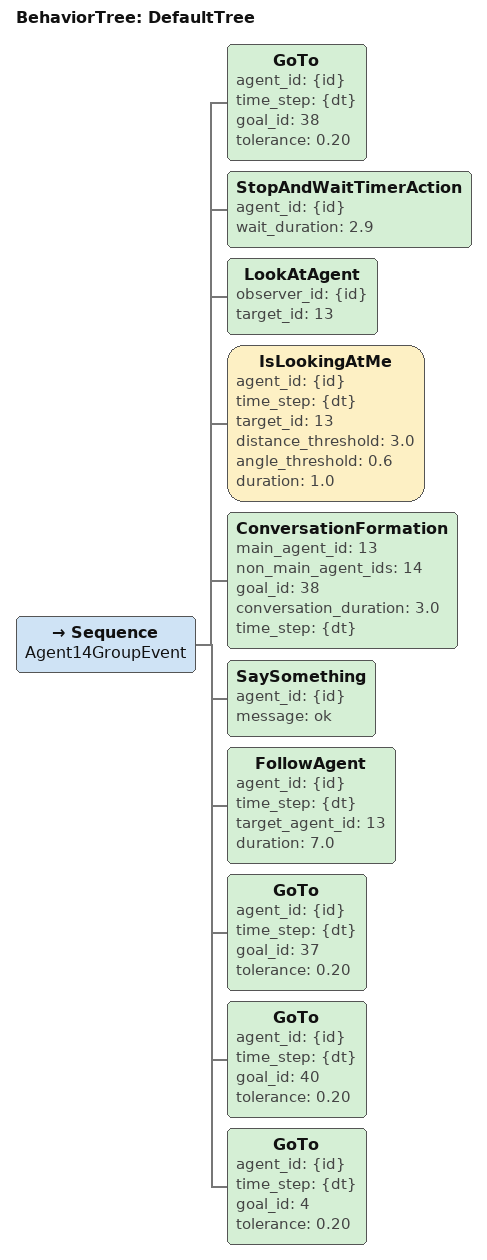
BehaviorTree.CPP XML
<?xml version="1.0" encoding="UTF-8"?>
<root main_tree_to_execute="DefaultTree" BTCPP_format="4">
  <include path="BTRegularNav.xml" />

  <BehaviorTree ID="DefaultTree">
<Sequence name="Agent14GroupEvent">
  <GoTo agent_id="{id}" time_step="{dt}" goal_id="38" tolerance="0.20"/>
  <StopAndWaitTimerAction agent_id="{id}" wait_duration="2.9"/>
  <LookAtAgent observer_id="{id}" target_id="13"/>
  <IsLookingAtMe agent_id="{id}" time_step="{dt}" target_id="13" distance_threshold="3.0" angle_threshold="0.6" duration="1.0"/>
  <ConversationFormation main_agent_id="13" non_main_agent_ids="14" goal_id="38" conversation_duration="3.0" time_step="{dt}"/>
  <SaySomething agent_id="{id}" message="ok"/>
  <FollowAgent agent_id="{id}" time_step="{dt}" target_agent_id="13" duration="7.0"/>
  <GoTo agent_id="{id}" time_step="{dt}" goal_id="37" tolerance="0.20"/>
  <GoTo agent_id="{id}" time_step="{dt}" goal_id="40" tolerance="0.20"/>
  <GoTo agent_id="{id}" time_step="{dt}" goal_id="4" tolerance="0.20"/>
</Sequence>
  </BehaviorTree>
</root>
